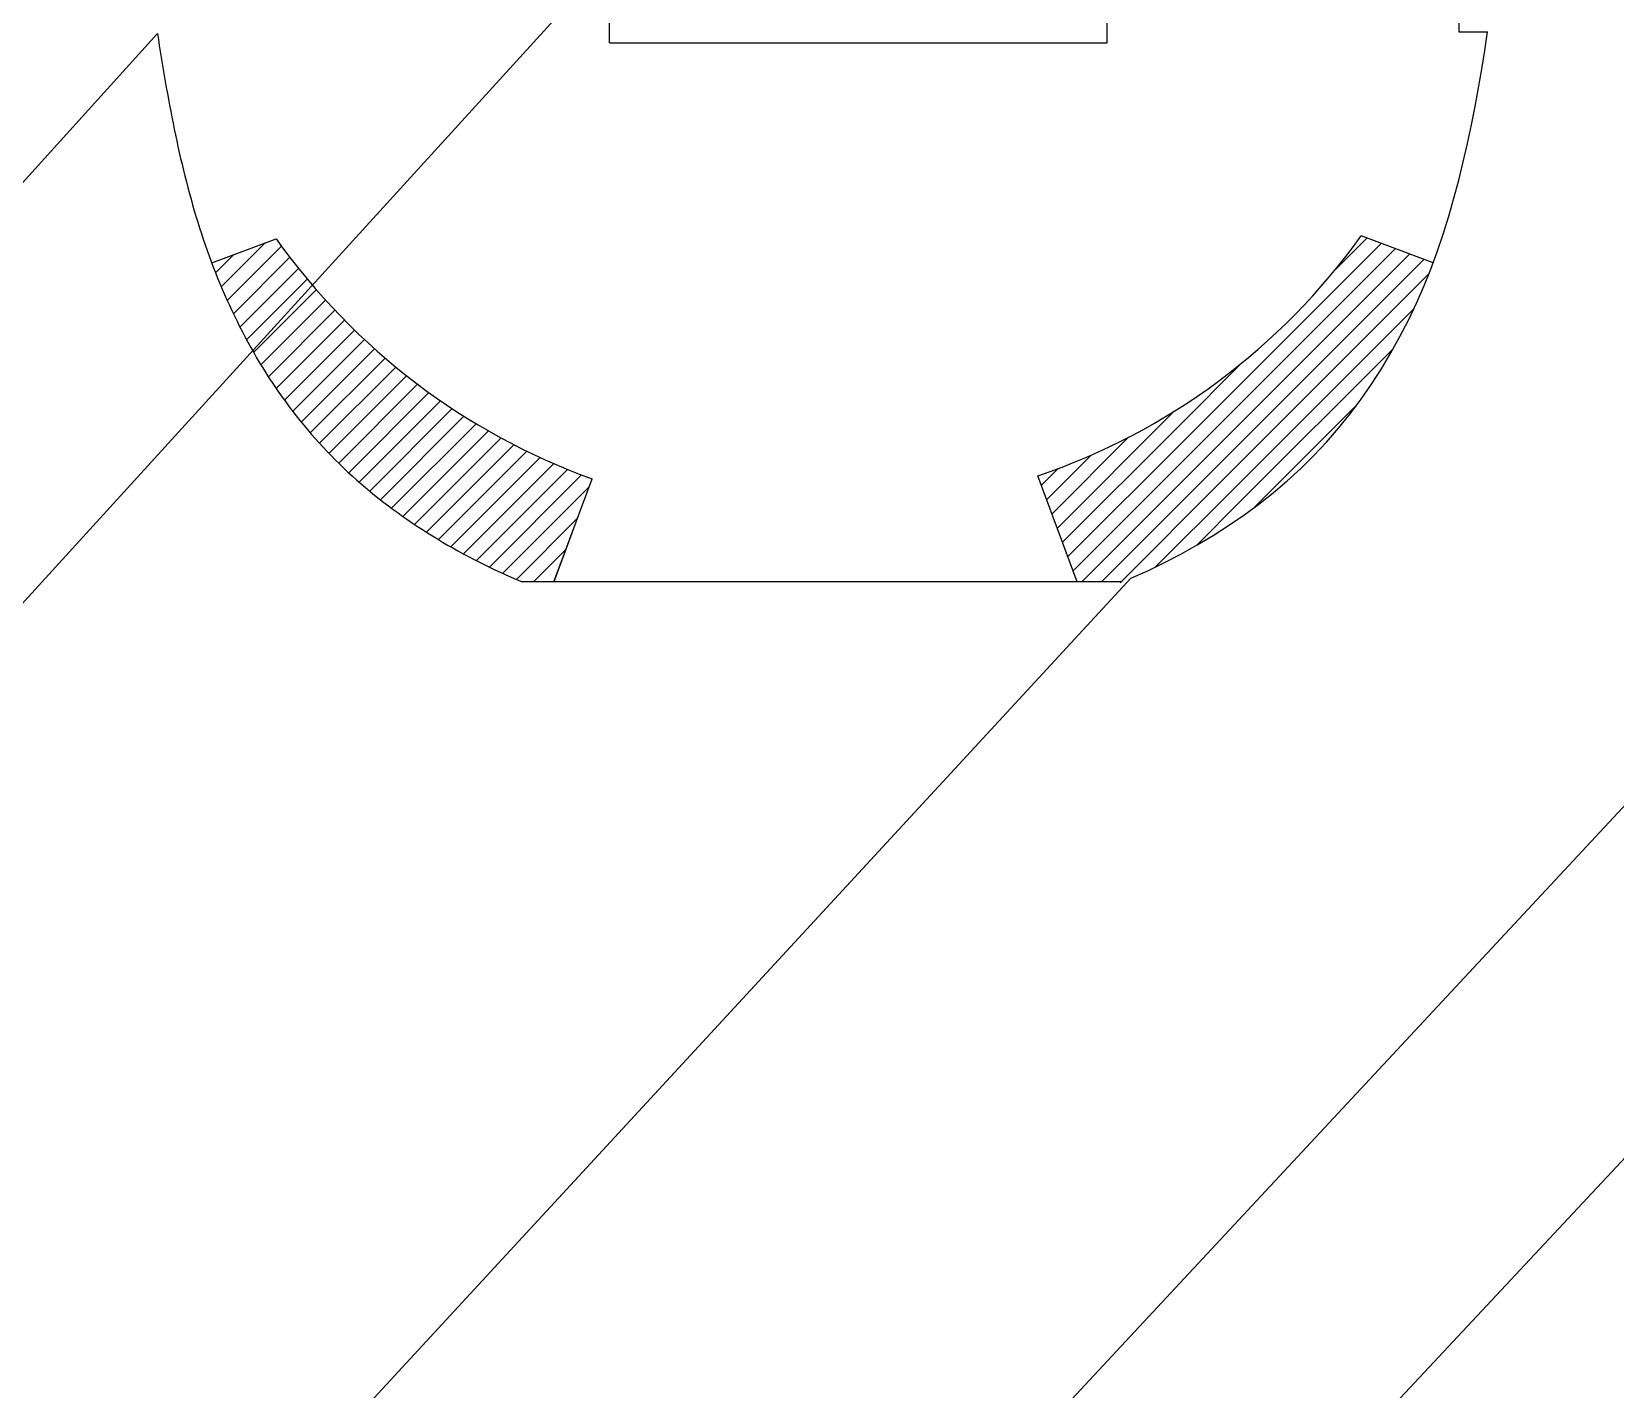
# Model space of a CAD drawing. Extents: x 0 to 768, y 0 to 803.
# Drawn here: x 714.8 to 729.09, y 777.7 to 789.95 of the extents above; entities that cross this region are included whole.
import ezdxf

# ---------------------------------------------------------------- set-up
doc = ezdxf.new("R2010")
doc.units = 0
doc.layers.get('0').update_dxf_attribs({"linetype": 'CONTINUOUS'})
doc.layers.add('MD210D20200325_GBO', color=4, linetype='CONTINUOUS')

msp = doc.modelspace()

# ---------------------------------------------------------------- linework, layer by layer
at = {"color": 3, "linetype": 'CONTINUOUS'}
for p, q in [((0, 0), (745.201, 800.173)), ((0, 0), (727.799, 799.155)), ((0, 0), (744.604, 796.284)), ((727.682, 796.24), (727.682, 789.949)), ((0, 0), (715.936, 789.933)), ((715.936, 789.933), (715.944, 789.879)), ((715.944, 789.879), (715.952, 789.825)), ((727.682, 789.949), (727.94, 789.949)), ((727.915, 789.78), (727.94, 789.949)), ((715.952, 789.825), (715.96, 789.771)), ((715.96, 789.771), (715.969, 789.717)), ((715.969, 789.717), (715.978, 789.663)), ((727.888, 789.611), (727.915, 789.78)), ((715.978, 789.663), (715.987, 789.609)), ((715.987, 789.609), (715.996, 789.555)), ((727.859, 789.443), (727.888, 789.611)), ((715.996, 789.555), (716.005, 789.502)), ((716.005, 789.502), (716.015, 789.448)), ((716.015, 789.448), (716.025, 789.394)), ((727.828, 789.276), (727.859, 789.443)), ((716.025, 789.394), (716.034, 789.34)), ((716.034, 789.34), (716.045, 789.287)), ((716.045, 789.287), (716.055, 789.233)), ((716.055, 789.233), (716.065, 789.179)), ((716.065, 789.179), (716.076, 789.126)), ((727.795, 789.109), (727.828, 789.276)), ((716.076, 789.126), (716.087, 789.072)), ((716.087, 789.072), (716.098, 789.019)), ((716.098, 789.019), (716.11, 788.966)), ((727.759, 788.942), (727.795, 789.109)), ((716.11, 788.966), (716.121, 788.913)), ((716.121, 788.913), (716.133, 788.86)), ((716.133, 788.86), (716.145, 788.807)), ((727.721, 788.776), (727.759, 788.942)), ((716.145, 788.807), (716.158, 788.754)), ((716.158, 788.754), (716.17, 788.701)), ((727.68, 788.611), (727.721, 788.776)), ((716.17, 788.701), (716.183, 788.648)), ((716.183, 788.648), (716.197, 788.596)), ((716.197, 788.596), (716.21, 788.543)), ((727.637, 788.447), (727.68, 788.611)), ((716.21, 788.543), (716.224, 788.491)), ((716.224, 788.491), (716.239, 788.439)), ((716.239, 788.439), (716.253, 788.387)), ((727.59, 788.285), (727.637, 788.447)), ((716.253, 788.387), (716.268, 788.335)), ((716.268, 788.335), (716.283, 788.284)), ((716.283, 788.284), (716.299, 788.232)), ((727.54, 788.124), (727.59, 788.285)), ((716.299, 788.232), (716.315, 788.181)), ((716.315, 788.181), (716.332, 788.13)), ((716.332, 788.13), (716.349, 788.079)), ((716.349, 788.079), (716.366, 788.028)), ((716.366, 788.028), (716.384, 787.977)), ((727.486, 787.965), (727.54, 788.124)), ((716.384, 787.977), (716.402, 787.927)), ((716.402, 787.927), (716.42, 787.876)), ((716.42, 787.876), (716.439, 787.826)), ((727.428, 787.808), (727.486, 787.965)), ((716.439, 787.826), (716.459, 787.776)), ((716.459, 787.776), (716.479, 787.727)), ((716.479, 787.727), (716.499, 787.677)), ((727.365, 787.652), (727.428, 787.808)), ((716.499, 787.677), (716.52, 787.628)), ((716.52, 787.628), (716.541, 787.579)), ((716.541, 787.579), (716.563, 787.53)), ((727.298, 787.499), (727.365, 787.652)), ((716.563, 787.53), (716.585, 787.481)), ((716.585, 787.481), (716.607, 787.433)), ((716.607, 787.433), (716.63, 787.385)), ((727.226, 787.348), (727.298, 787.499)), ((716.63, 787.385), (716.654, 787.337)), ((716.654, 787.337), (716.677, 787.289)), ((716.677, 787.289), (716.702, 787.241)), ((727.15, 787.199), (727.226, 787.348)), ((716.702, 787.241), (716.727, 787.194)), ((716.727, 787.194), (716.752, 787.147)), ((716.752, 787.147), (716.778, 787.101)), ((727.069, 787.053), (727.15, 787.199)), ((716.778, 787.101), (716.804, 787.055)), ((716.804, 787.055), (716.831, 787.008)), ((716.831, 787.008), (716.858, 786.963)), ((726.983, 786.909), (727.069, 787.053)), ((716.858, 786.963), (716.886, 786.917)), ((716.886, 786.917), (716.914, 786.872)), ((716.914, 786.872), (716.942, 786.827)), ((726.894, 786.769), (726.983, 786.909)), ((716.942, 786.827), (716.971, 786.783)), ((716.971, 786.783), (717.001, 786.739)), ((717.001, 786.739), (717.031, 786.695)), ((726.799, 786.633), (726.894, 786.769)), ((717.031, 786.695), (717.062, 786.652)), ((717.062, 786.652), (717.093, 786.609)), ((717.093, 786.609), (717.125, 786.566)), ((717.125, 786.566), (717.157, 786.524)), ((726.699, 786.5), (726.799, 786.633)), ((717.157, 786.524), (717.189, 786.482)), ((717.189, 786.482), (717.222, 786.441)), ((717.222, 786.441), (717.256, 786.4)), ((726.595, 786.371), (726.699, 786.5)), ((717.256, 786.4), (717.29, 786.359)), ((717.29, 786.359), (717.324, 786.319)), ((717.324, 786.319), (717.359, 786.279)), ((717.359, 786.279), (717.395, 786.24)), ((726.486, 786.246), (726.595, 786.371)), ((717.395, 786.24), (717.43, 786.201)), ((717.43, 786.201), (717.467, 786.163)), ((717.467, 786.163), (717.504, 786.124)), ((726.372, 786.126), (726.486, 786.246)), ((717.504, 786.124), (717.541, 786.087)), ((717.541, 786.087), (717.578, 786.05)), ((717.578, 786.05), (717.616, 786.013)), ((717.616, 786.013), (717.655, 785.976)), ((726.132, 785.897), (726.254, 786.009)), ((726.254, 786.009), (726.372, 786.126)), ((717.655, 785.976), (717.694, 785.941)), ((717.694, 785.941), (717.733, 785.905)), ((717.733, 785.905), (717.773, 785.87)), ((717.773, 785.87), (717.814, 785.836)), ((726.005, 785.789), (726.132, 785.897)), ((717.814, 785.836), (717.854, 785.802)), ((717.854, 785.802), (717.895, 785.768)), ((717.895, 785.768), (717.937, 785.735)), ((717.937, 785.735), (717.979, 785.702)), ((725.875, 785.686), (726.005, 785.789)), ((717.979, 785.702), (718.021, 785.67)), ((718.021, 785.67), (718.064, 785.638)), ((718.064, 785.638), (718.107, 785.607)), ((718.107, 785.607), (718.15, 785.576)), ((718.15, 785.576), (718.194, 785.545)), ((725.603, 785.493), (725.741, 785.588)), ((725.741, 785.588), (725.875, 785.686)), ((718.194, 785.545), (718.238, 785.515)), ((718.238, 785.515), (718.282, 785.486)), ((718.282, 785.486), (718.327, 785.457)), ((718.327, 785.457), (718.372, 785.428)), ((718.372, 785.428), (718.417, 785.4)), ((725.463, 785.403), (725.603, 785.493)), ((718.417, 785.4), (718.462, 785.372)), ((718.462, 785.372), (718.508, 785.344)), ((718.508, 785.344), (718.554, 785.317)), ((718.554, 785.317), (718.601, 785.291)), ((718.601, 785.291), (718.648, 785.265)), ((725.173, 785.236), (725.319, 785.318)), ((725.319, 785.318), (725.463, 785.403)), ((718.648, 785.265), (718.695, 785.239)), ((718.695, 785.239), (718.742, 785.214)), ((718.742, 785.214), (718.789, 785.189)), ((718.789, 785.189), (718.837, 785.165)), ((718.837, 785.165), (718.885, 785.141)), ((718.885, 785.141), (718.933, 785.117)), ((724.873, 785.086), (725.024, 785.159)), ((725.024, 785.159), (725.173, 785.236)), ((0, 0), (724.72, 785.018)), ((718.933, 785.117), (718.982, 785.094)), ((718.982, 785.094), (719.03, 785.072)), ((719.03, 785.072), (719.079, 785.049)), ((719.079, 785.049), (719.128, 785.028)), ((719.128, 785.028), (719.177, 785.006)), ((719.177, 785.006), (719.227, 784.985)), ((724.72, 785.018), (724.873, 785.086)), ((724.644, 784.985), (719.227, 784.985))]:
    msp.add_line(p, q, dxfattribs=at)
at = {"color": 1, "linetype": 'CONTINUOUS'}
for p, q in [((716.425, 787.863), (717.007, 788.082)), ((716.511, 787.647), (716.909, 788.045)), ((716.565, 787.524), (717.055, 788.015)), ((725.228, 786.287), (726.98, 788.04)), ((726.568, 787.805), (726.851, 788.088)), ((727.45, 787.863), (726.8, 788.108)), ((716.46, 787.773), (716.625, 787.938)), ((716.621, 787.404), (717.131, 787.914)), ((725.308, 786.191), (727.108, 787.991)), ((725.388, 786.095), (727.237, 787.943)), ((725.469, 785.998), (727.365, 787.895)), ((716.679, 787.285), (717.209, 787.814)), ((716.74, 787.169), (717.288, 787.717)), ((725.549, 785.902), (727.411, 787.764)), ((716.803, 787.056), (717.369, 787.622)), ((716.869, 786.944), (717.452, 787.528)), ((716.937, 786.836), (717.537, 787.436)), ((725.629, 785.805), (727.277, 787.453)), ((717.008, 786.73), (717.624, 787.346)), ((717.081, 786.626), (717.713, 787.258)), ((717.156, 786.525), (717.803, 787.172)), ((717.234, 786.426), (717.896, 787.087)), ((717.315, 786.33), (717.99, 787.005)), ((725.709, 785.709), (727.089, 787.088)), ((717.398, 786.236), (718.086, 786.924)), ((725.147, 786.384), (725.73, 786.967)), ((717.484, 786.145), (718.184, 786.845)), ((717.572, 786.056), (718.284, 786.768)), ((717.662, 785.97), (718.385, 786.693)), ((717.755, 785.886), (718.489, 786.62)), ((725.831, 785.653), (726.767, 786.59)), ((717.851, 785.805), (718.595, 786.549)), ((717.948, 785.726), (718.702, 786.479)), ((724.058, 785.471), (725.067, 786.48)), ((725.067, 786.48), (725.11, 786.523)), ((718.049, 785.649), (718.812, 786.412)), ((718.151, 785.575), (718.923, 786.347)), ((718.256, 785.503), (719.037, 786.284)), ((724.01, 785.6), (724.7, 786.29)), ((724.105, 785.342), (725.147, 786.384)), ((724.153, 785.213), (725.228, 786.287)), ((718.363, 785.433), (719.152, 786.223)), ((718.472, 785.366), (719.27, 786.164)), ((724.201, 785.084), (725.308, 786.191)), ((718.584, 785.301), (719.39, 786.107)), ((718.698, 785.238), (719.513, 786.052)), ((718.814, 785.177), (719.637, 786)), ((723.914, 785.858), (724.064, 786.008)), ((723.962, 785.729), (724.362, 786.129)), ((724.279, 784.985), (725.388, 786.095)), ((724.456, 784.985), (725.469, 785.998)), ((718.932, 785.118), (719.764, 785.95)), ((719.513, 784.985), (719.858, 785.916)), ((724.238, 784.985), (723.883, 785.943)), ((724.624, 784.977), (725.549, 785.902)), ((719.052, 785.062), (719.829, 785.839)), ((724.944, 785.12), (725.629, 785.805)), ((725.318, 785.317), (725.709, 785.709)), ((719.175, 785.007), (719.725, 785.558)), ((719.676, 785.424), (719.513, 784.985)), ((719.329, 784.985), (719.622, 785.278)), ((719.506, 784.985), (719.518, 784.997))]:
    msp.add_line(p, q, dxfattribs=at)
for centre, radius, start, end in [((721.894, 791.553), 5.994, 215.3904, 250.1429), ((721.981, 791.553), 5.924, 288.7246, 324.4303)]:
    msp.add_arc(centre, radius, start, end, dxfattribs=at)
at = {"color": 3, "linetype": 'CONTINUOUS'}
msp.add_arc((721.938, 784.111), 0.874, 89.9776, 90.0224, dxfattribs=at)
at = {"layer": 'MD210D20200325_GBO'}
for p, q in [((720.016, 789.85), (720.016, 796.04)), ((724.508, 789.85), (724.508, 796.04)), ((720.016, 789.85), (724.508, 789.85))]:
    msp.add_line(p, q, dxfattribs=at)

doc.saveas('drawing.dxf')
